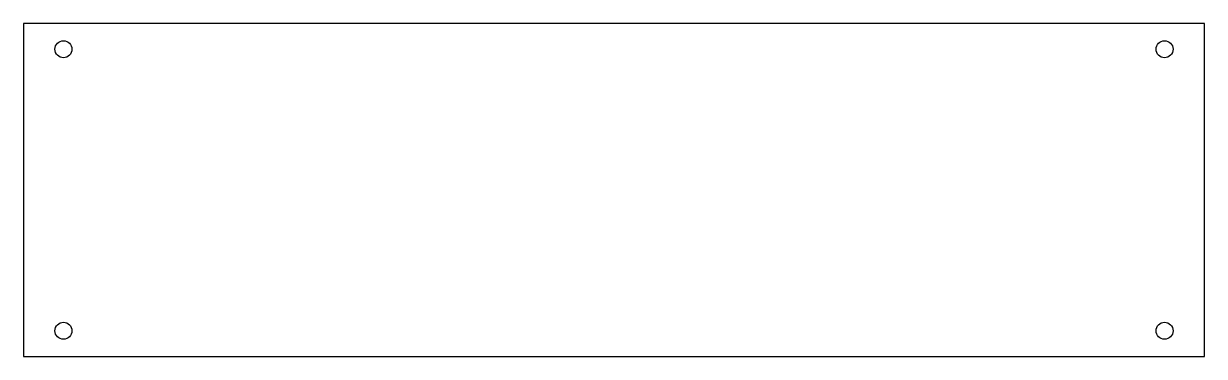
# Model space of a CAD drawing. Header units: millimetres. Extents: x 15 to 370, y 40 to 140.
import ezdxf

# ---------------------------------------------------------------- set-up
doc = ezdxf.new("R2010")
doc.units = ezdxf.units.MM
doc.header["$MEASUREMENT"] = 0

msp = doc.modelspace()

# ---------------------------------------------------------------- linework, layer by layer
msp.add_lwpolyline([(14.7, 40.5), (370.3, 40.5), (370.3, 140.5), (14.7, 140.5)], close=True)
for centre in [(26.7, 132.8), (358.3, 132.8), (26.7, 48.2), (358.3, 48.2)]:
    msp.add_circle(centre, 2.55)

doc.saveas('drawing.dxf')
